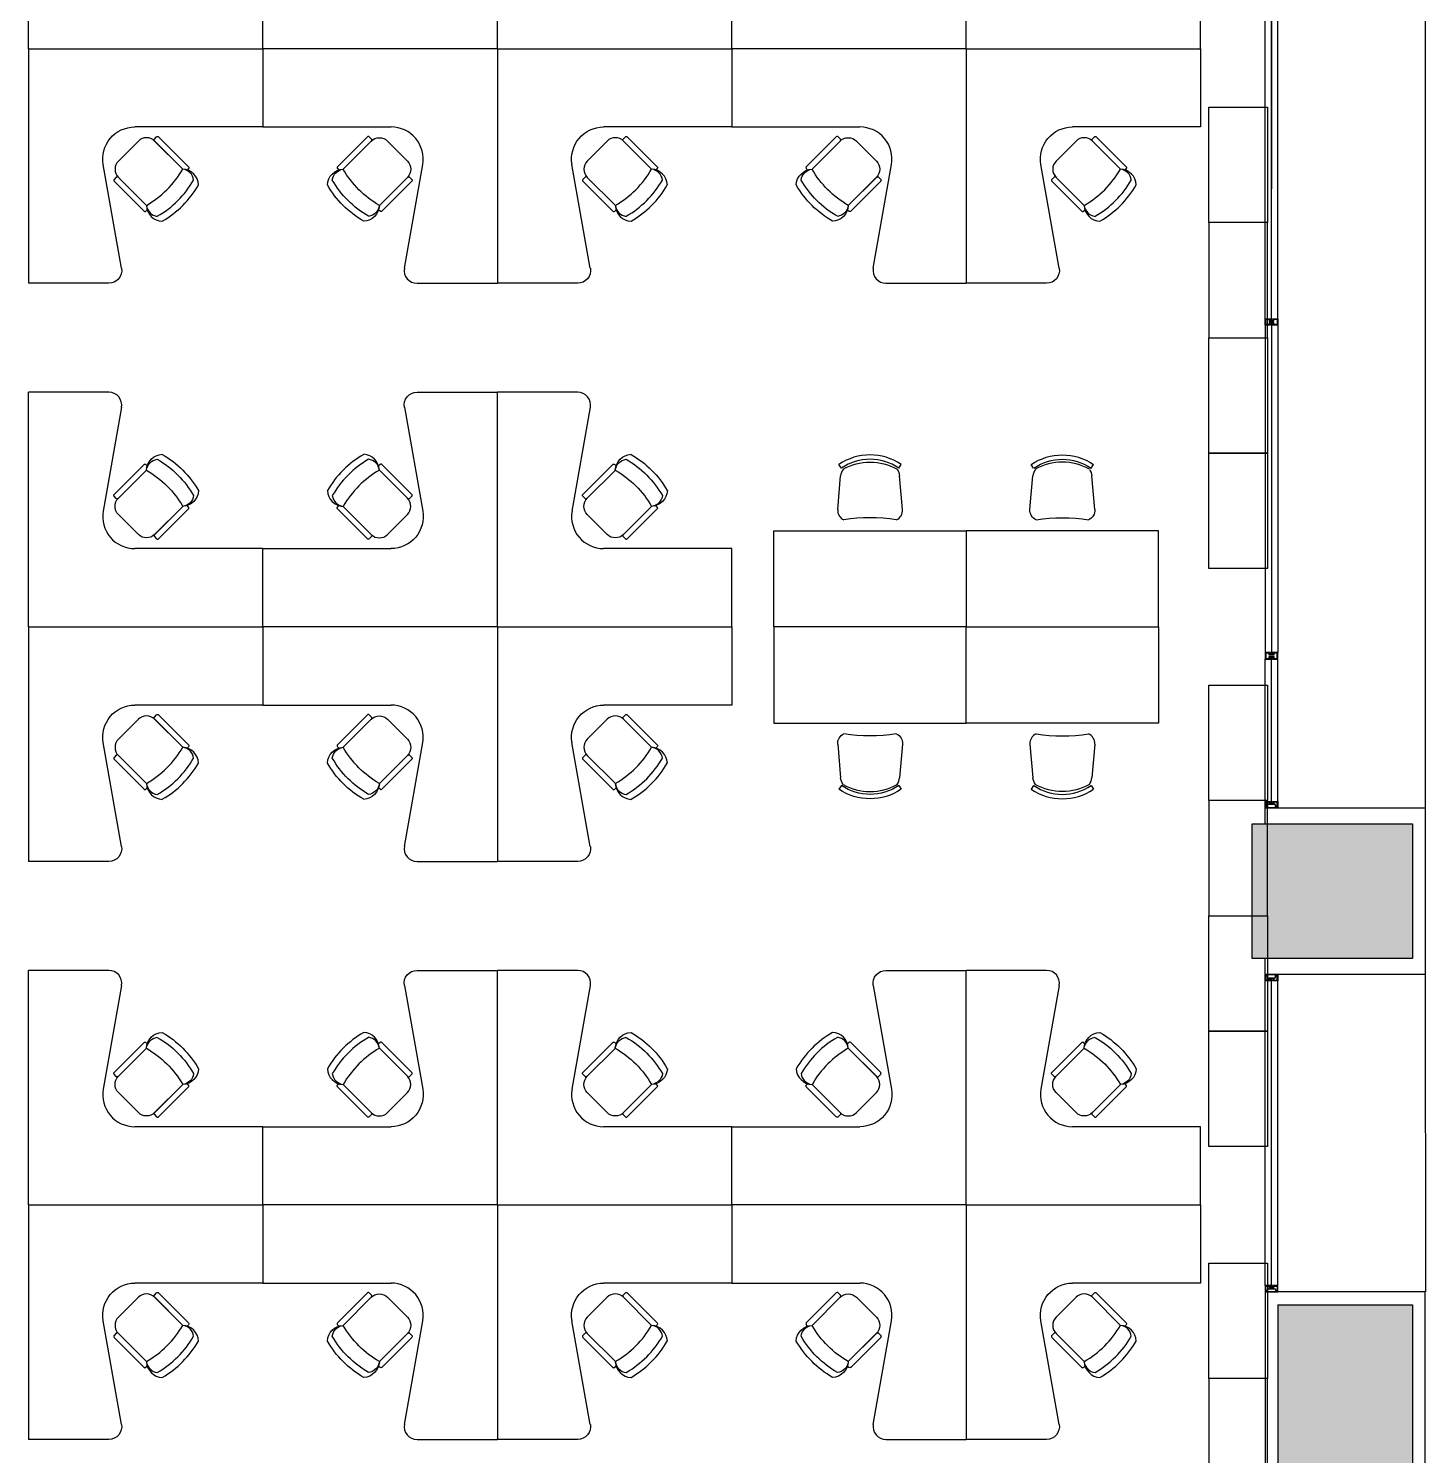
# Model space of a CAD drawing. Header units: millimetres. Extents: x 489570 to 664474, y -400689 to -233120.
# Drawn here: x 559612 to 570511, y -374435 to -363307 of the extents above; entities that cross this region are included whole.
import ezdxf

# ---------------------------------------------------------------- set-up
doc = ezdxf.new("R2010")
doc.units = ezdxf.units.MM
doc.header["$LTSCALE"] = 10
doc.header["$MEASUREMENT"] = 0
for name, color, linetype in [('03AFP', 2, 'Continuous'), ('XREF BB LVL 3$0$X-WTC3-Level 3 segmented$0$COL', 7, 'Continuous'), ('XREF BB LVL 3$0$X-WTC3-Level 3 segmented$0$DMS', 7, 'Continuous'), ('XREF BB LVL 3$0$X-WTC3-Level 3 segmented$0$DOOR', 2, 'Continuous'), ('XREF BB LVL 3$0$X-WTC3-Level 3 segmented$0$HAT', 251, 'Continuous'), ('XREF BB LVL 3$0$X-WTC3-Level 3 segmented$0$WAL', 7, 'Continuous')]:
    doc.layers.add(name, color=color, linetype=linetype)

# ---------------------------------------------------------------- blocks, each defined once
blk = doc.blocks.new('XREF WTC3 FPPP MAY09 1$0$kursi')
at = {"layer": '03AFP', "linetype": 'ByBlock'}
for points in [[(200, -400), (200, -90, 0.414214), (110, 0), (-110, 0, 0.414214), (-200, -90), (-200, -400)], [(-200, -400), (-200, -87, 0.414214), (-210, -77), (-235, -77, 0.414214), (-245, -87), (-245, -418, 0.414214), (-235, -428), (-219, -428)], [(200, -400), (200, -87, -0.414214), (210, -77), (235, -77, -0.414214), (245, -87), (245, -418, -0.414214), (235, -428), (219, -428)]]:
    blk.add_lwpolyline(points, format="xyb", dxfattribs=at)
for centre, radius, start, end in [((-105, -487), 129, 137.6669, 222.3331), ((-125, -460), 96, 141.5436, 218.4564), ((0, 340), 766, 254.8715, 285.1285), ((105, -487), 129, 317.6669, 42.3331), ((125, -460), 96, 321.5436, 38.4564), ((0, 220), 766, 254.8715, 285.1285), ((0, 166), 766, 254.8715, 285.1285)]:
    blk.add_arc(centre, radius, start, end, dxfattribs=at)
blk = doc.blocks.new('XREF WTC3 FPPP MAY09 1$0$hsbc sing')
for p, q in [((-25, 0), (-25, -1829)), ((-25, 0), (1644, 0)), ((-25, 0), (1644, 0)), ((1089, 0), (1804, 0)), ((1804, -627), (1804, 0)), ((1687, -725), (878, -582)), ((585, -1829), (585, -829)), ((-25, -1829), (585, -1829))]:
    blk.add_line(p, q)
for centre, radius, start, end in [((835, -829), 250, 80, 180), ((1704, -627), 100, 260, 0)]:
    blk.add_arc(centre, radius, start, end)
at = {"xscale": -1, "rotation": 45.00000000000005}
blk.add_blockref('XREF WTC3 FPPP MAY09 1$0$kursi', (773, -779), dxfattribs=at)
blk = doc.blocks.new('XREF WTC3 FPPP MAY09 1$0$ks')
for p, q in [((-224, 438), (-243, 467)), ((224, 438), (243, 467)), ((-253, 117), (-230, 378)), ((253, 117), (230, 378))]:
    blk.add_line(p, q)
blk.add_arc((0, 49), 436, 61.0043, 118.9957)
at = {"extrusion": (0, 0, -1)}
for centre, major_axis, ratio, start_param, end_param in [((0, 112), (-304, 304), 1, 0.185348, 1.385448), ((0, 112), (-280, 280), 1, 0.185348, 1.385448), ((127, 369), (73, 73), 1, 0.160001, 0.69866), ((-153, 121), (88.6, 52.9), 0.876356, 2.588527, 3.694659), ((153, 121), (-88.6, 52.9), 0.876356, 2.588527, 3.694659), ((0, -1288), (-947, 947), 1, 0.63229, 0.938507)]:
    blk.add_ellipse(centre, major_axis=major_axis, ratio=ratio, start_param=start_param, end_param=end_param, dxfattribs=at)
blk.add_ellipse((-127, 369), major_axis=(-73, 73), ratio=1, start_param=0.160001, end_param=0.69866)
blk = doc.blocks.new('XREF BB LVL 3$0$X-WTC3-Level 3 segmented$0$C125105')
at = {"layer": 'XREF BB LVL 3$0$X-WTC3-Level 3 segmented$0$HAT'}
blk.add_hatch(color=256, dxfattribs=at).paths.add_polyline_path([(-524.75, -1250), (525.25, -1250), (525.25, 0), (-524.75, 0)])
at = {"layer": 'XREF BB LVL 3$0$X-WTC3-Level 3 segmented$0$COL'}
blk.add_lwpolyline([(-524.75, -1250), (525.25, -1250), (525.25, 0), (-524.75, 0)], close=True, dxfattribs=at)
blk = doc.blocks.new('XREF BB LVL 3$0$X-WTC3-Level 3 segmented$0$SH1')
at = {"layer": 'XREF BB LVL 3$0$X-WTC3-Level 3 segmented$0$HAT'}
blk.add_hatch(color=256, dxfattribs=at).paths.add_polyline_path([(12300, -1049.5), (12300, 0), (0, 0), (0, -1050), (1250, -1050), (1250, -300.5), (1250.5, -300), (11049.5, -300), (11050, -300.5), (11050, -1050), (12299.5, -1050)])
at = {"layer": 'XREF BB LVL 3$0$X-WTC3-Level 3 segmented$0$COL'}
for p, q in [((12300, 0), (0, 0)), ((0, 0), (0, -1050)), ((12300, -1049.5), (12300, 0)), ((1250.5, -300), (1250, -300.5)), ((1250, -300.5), (1250, -1050)), ((11049.5, -300), (1250.5, -300)), ((11049.5, -300), (11050, -300.5)), ((11050, -1050), (11050, -300.5)), ((1250, -1050), (0, -1050)), ((12299.5, -1050), (11050, -1050)), ((12300, -1049.5), (12299.5, -1050))]:
    blk.add_line(p, q, dxfattribs=at)
blk = doc.blocks.new('XREF BB LVL 3$0$X-WTC3-Level 3 segmented$0$STRU')
at = {"layer": 'XREF BB LVL 3$0$X-WTC3-Level 3 segmented$0$COL', "xscale": -1, "rotation": 180}
for name, p in [('XREF BB LVL 3$0$X-WTC3-Level 3 segmented$0$C125105', (-6875, -32400)), ('XREF BB LVL 3$0$X-WTC3-Level 3 segmented$0$SH1', (-22400, -32400))]:
    blk.add_blockref(name, p, dxfattribs=at)
blk = doc.blocks.new('XREF BB LVL 3$0$X-WTC3-Level 3 segmented$0$Fra3')
for points in [[(0.43, 0.5), (0.43, 0.46), (0.36, 0.41), (0.36, 0.35), (0.64, 0.35), (0.64, 0.41), (0.57, 0.46), (0.57, 0.5), (1, 0.5), (1, 0), (0.19, 0), (0, 0), (0, 0.5), (0.43, 0.5)], [(0.81, 0.14), (0.86, 0.14), (0.86, 0.05), (0.95, 0.05), (0.95, 0.45), (0.69, 0.45), (0.69, 0.3), (0.31, 0.3), (0.31, 0.45), (0.05, 0.45), (0.05, 0.05), (0.14, 0.05), (0.14, 0.14), (0.19, 0.14)], [(0.81, 0), (0.81, 0.25), (0.19, 0.25), (0.19, 0)]]:
    blk.add_lwpolyline(points)
blk = doc.blocks.new('XREF BB LVL 3$0$X-WTC3-Level 3 segmented$0$fra2')
for points in [[(0.43, 0), (0, 0), (0, 0.5), (0.43, 0.5)], [(0.43, 0.5), (0.43, 0.46), (0.36, 0.41), (0.36, 0.35), (0.64, 0.35), (0.64, 0.41), (0.57, 0.46), (0.57, 0.5), (1, 0.5), (1, 0), (0.57, 0), (0.57, 0.04), (0.64, 0.09), (0.64, 0.15), (0.36, 0.15), (0.36, 0.09), (0.43, 0.04), (0.43, 0)]]:
    blk.add_lwpolyline(points)
blk.add_lwpolyline([(0.69, 0.3), (0.69, 0.45), (0.95, 0.45), (0.95, 0.05), (0.69, 0.05), (0.69, 0.2), (0.31, 0.2), (0.31, 0.05), (0.05, 0.05), (0.05, 0.45), (0.31, 0.45), (0.31, 0.3)], close=True)

msp = doc.modelspace()

# ---------------------------------------------------------------- linework, layer by layer
at = {"layer": '03AFP'}
for points in [[(569279.6, -363919.8), (569279.6, -364819.3), (568819.6, -364819.3), (568819.6, -363919.8)], [(569279.6, -365718.8), (569279.6, -364819.3), (568819.6, -364819.3), (568819.6, -365718.8)], [(569279.6, -365718.8), (569279.6, -366618.3), (568819.6, -366618.3), (568819.6, -365718.8)], [(569279.6, -366618.3), (569279.6, -367517.8), (568819.6, -367517.8), (568819.6, -366618.3)], [(566927.9, -367223), (566927.9, -367973), (565427.9, -367973), (565427.9, -367223)], [(566927.9, -367223), (566927.9, -367973), (568427.9, -367973), (568427.9, -367223)], [(566927.9, -368723), (566927.9, -367973), (565427.9, -367973), (565427.9, -368723)], [(566927.9, -368723), (566927.9, -367973), (568427.9, -367973), (568427.9, -368723)], [(569279.6, -368428.1), (569279.6, -369327.7), (568819.6, -369327.7), (568819.6, -368428.1)], [(569279.6, -370227.2), (569279.6, -369327.7), (568819.6, -369327.7), (568819.6, -370227.2)], [(569279.6, -370227.2), (569279.6, -371126.7), (568819.6, -371126.7), (568819.6, -370227.2)], [(569279.6, -371126.7), (569279.6, -372026.2), (568819.6, -372026.2), (568819.6, -371126.7)], [(569279.6, -372936.1), (569279.6, -373835.7), (568819.6, -373835.7), (568819.6, -372936.1)], [(569279.6, -374735.2), (569279.6, -373835.7), (568819.6, -373835.7), (568819.6, -374735.2)]]:
    msp.add_lwpolyline(points, close=True, dxfattribs=at)
at = {"layer": 'XREF BB LVL 3$0$X-WTC3-Level 3 segmented$0$DOOR', "color": 4}
for p, q in [((569309.7, -365583.8), (569309.7, -361975.5)), ((569309.7, -361976), (569309.7, -364558.3)), ((569309.7, -365605.7), (569309.7, -368188)), ((569309.7, -369348.8), (569309.7, -368210)), ((569309.7, -373124.3), (569309.7, -370719.5))]:
    msp.add_line(p, q, dxfattribs=at)
at = {"layer": 'XREF BB LVL 3$0$X-WTC3-Level 3 segmented$0$DOOR'}
for p, q in [((569259.7, -365569.2), (569259.7, -361990)), ((569359.7, -365569.2), (569359.7, -361990)), ((569259.7, -365620.2), (569259.7, -368173.5)), ((569359.7, -365620.2), (569359.7, -368173.5)), ((569259.7, -369334.2), (569259.7, -368224.5)), ((569359.7, -369334.2), (569359.7, -368224.5)), ((569259.7, -373109.8), (569259.7, -370734)), ((569359.7, -373109.8), (569359.7, -370734))]:
    msp.add_line(p, q, dxfattribs=at)
at = {"layer": 'XREF BB LVL 3$0$X-WTC3-Level 3 segmented$0$HAT'}
for p, q in [((570509.7, -356934.5), (570509.7, -369384)), ((570509.7, -370684), (570510.9, -373159.2))]:
    msp.add_line(p, q, dxfattribs=at)
at = {"layer": 'XREF BB LVL 3$0$X-WTC3-Level 3 segmented$0$WAL'}
for points in [[(569259.7, -369509), (569259.7, -369384), (570509.7, -369384), (570509.7, -370684), (569259.7, -370684), (569259.7, -370559)], [(565539.7, -385659.2), (570509.7, -385659.2), (570509.7, -373159.2), (569259.7, -373159.8), (569259.7, -374559.8), (570089.8, -374559.8)]]:
    msp.add_lwpolyline(points, dxfattribs=at)

# ---------------------------------------------------------------- block references
at = {"layer": '03AFP'}
for name, p, rotation in [('XREF WTC3 FPPP MAY09 1$0$hsbc sing', (559611.9, -363439.6), 90), ('XREF WTC3 FPPP MAY09 1$0$hsbc sing', (563269.9, -363439.6), 90), ('XREF WTC3 FPPP MAY09 1$0$hsbc sing', (566927.9, -363439.6), 90), ('XREF WTC3 FPPP MAY09 1$0$hsbc sing', (563269.9, -363489.6), 270), ('XREF WTC3 FPPP MAY09 1$0$hsbc sing', (566927.9, -363489.6), 270), ('XREF WTC3 FPPP MAY09 1$0$hsbc sing', (559611.9, -367948), 90), ('XREF WTC3 FPPP MAY09 1$0$hsbc sing', (563269.9, -367948), 90), ('XREF WTC3 FPPP MAY09 1$0$hsbc sing', (563269.9, -367998), 270), ('XREF WTC3 FPPP MAY09 1$0$ks', (566177.9, -368772), 180), ('XREF WTC3 FPPP MAY09 1$0$hsbc sing', (559611.9, -372456), 90), ('XREF WTC3 FPPP MAY09 1$0$hsbc sing', (563269.9, -372456), 90), ('XREF WTC3 FPPP MAY09 1$0$hsbc sing', (566927.9, -372456), 90), ('XREF WTC3 FPPP MAY09 1$0$hsbc sing', (563269.9, -372506), 270), ('XREF WTC3 FPPP MAY09 1$0$hsbc sing', (566927.9, -372506), 270)]:
    msp.add_blockref(name, p, dxfattribs=dict(at, rotation=rotation))
at = {"layer": '03AFP', "xscale": -1}
for name, p, rotation in [('XREF WTC3 FPPP MAY09 1$0$hsbc sing', (563269.9, -363439.6), 270), ('XREF WTC3 FPPP MAY09 1$0$hsbc sing', (566927.9, -363439.6), 270), ('XREF WTC3 FPPP MAY09 1$0$hsbc sing', (559611.9, -363489.6), 90), ('XREF WTC3 FPPP MAY09 1$0$hsbc sing', (563269.9, -363489.6), 90), ('XREF WTC3 FPPP MAY09 1$0$hsbc sing', (566927.9, -363489.6), 90), ('XREF WTC3 FPPP MAY09 1$0$hsbc sing', (563269.9, -367948), 270), ('XREF WTC3 FPPP MAY09 1$0$hsbc sing', (559611.9, -367998), 90), ('XREF WTC3 FPPP MAY09 1$0$hsbc sing', (563269.9, -367998), 90), ('XREF WTC3 FPPP MAY09 1$0$ks', (567677.9, -368772), 180), ('XREF WTC3 FPPP MAY09 1$0$hsbc sing', (563269.9, -372456), 270), ('XREF WTC3 FPPP MAY09 1$0$hsbc sing', (566927.9, -372456), 270), ('XREF WTC3 FPPP MAY09 1$0$hsbc sing', (559611.9, -372506), 90), ('XREF WTC3 FPPP MAY09 1$0$hsbc sing', (563269.9, -372506), 90), ('XREF WTC3 FPPP MAY09 1$0$hsbc sing', (566927.9, -372506), 90)]:
    msp.add_blockref(name, p, dxfattribs=dict(at, rotation=rotation))
msp.add_blockref('XREF WTC3 FPPP MAY09 1$0$ks', (566177.9, -367174), dxfattribs=at)
at = {"layer": '03AFP'}
msp.add_blockref('XREF WTC3 FPPP MAY09 1$0$ks', (567677.9, -367174), dxfattribs=at)
at = {"layer": 'XREF BB LVL 3$0$X-WTC3-Level 3 segmented$0$DMS', "rotation": 90}
msp.add_blockref('XREF BB LVL 3$0$X-WTC3-Level 3 segmented$0$STRU', (538009.7, -363159.2), dxfattribs=at)
at = {"layer": 'XREF BB LVL 3$0$X-WTC3-Level 3 segmented$0$DOOR', "yscale": 100, "zscale": 100}
for name, p, xscale in [('XREF BB LVL 3$0$X-WTC3-Level 3 segmented$0$fra2', (569259.7, -365619.7), 100), ('XREF BB LVL 3$0$X-WTC3-Level 3 segmented$0$Fra3', (569259.7, -369384), 100), ('XREF BB LVL 3$0$X-WTC3-Level 3 segmented$0$Fra3', (569359.7, -373159.8), -100)]:
    msp.add_blockref(name, p, dxfattribs=dict(at, xscale=xscale))
at = {"layer": 'XREF BB LVL 3$0$X-WTC3-Level 3 segmented$0$DOOR', "yscale": 100, "zscale": 100, "rotation": 180}
for name, p, xscale in [('XREF BB LVL 3$0$X-WTC3-Level 3 segmented$0$fra2', (569259.7, -368174), -100), ('XREF BB LVL 3$0$X-WTC3-Level 3 segmented$0$Fra3', (569359.7, -370684), 100)]:
    msp.add_blockref(name, p, dxfattribs=dict(at, xscale=xscale))

doc.saveas('drawing.dxf')
